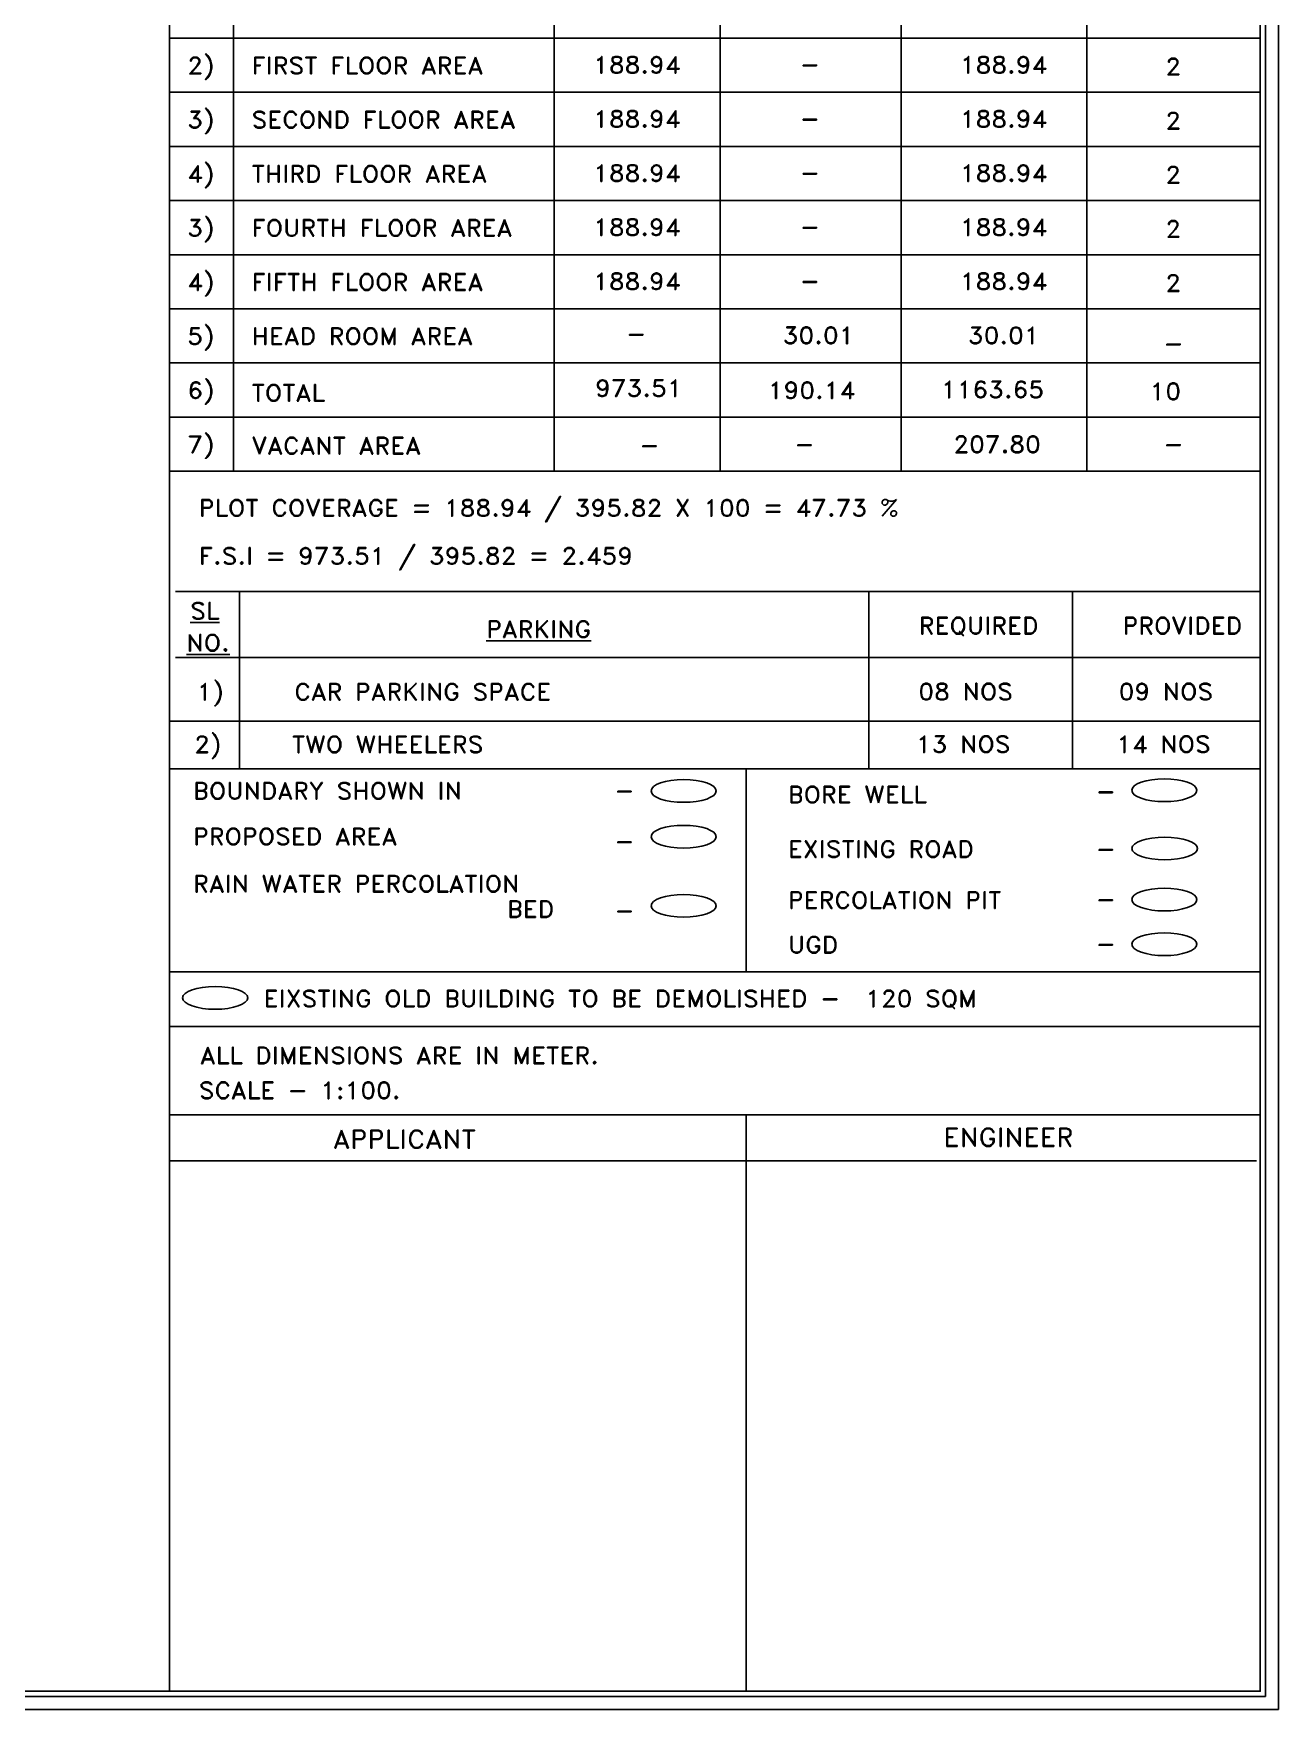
# Model space of a CAD drawing. Header units: metres. Extents: x -132 to 144, y -80 to -15.
# Drawn here: x -13.88 to 3.14, y -80.2 to -57.29 of the extents above; entities that cross this region are included whole.
import ezdxf
from ezdxf.enums import TextEntityAlignment as Align

# ---------------------------------------------------------------- set-up
doc = ezdxf.new("R2010")
doc.units = ezdxf.units.M
doc.header["$MEASUREMENT"] = 0
doc.layers.get('0').update_dxf_attribs({"lineweight": 5})
doc.styles.add('ROMAND', font='romand.shx', dxfattribs={"width": 0.75})

msp = doc.modelspace()

# ---------------------------------------------------------------- linework, layer by layer
at = {"lineweight": -3}
for p, q in [((-12.01851, -18.20301), (-12.01851, -79.95358)), ((-11.937, -64.92183), (2.89417, -64.92183)), ((-11.937, -64.92183), (2.89417, -64.92183)), ((-11.06191, -67.34424), (-11.06191, -64.92183)), ((-2.45749, -67.34424), (-2.45749, -64.92183)), ((0.32765, -67.34424), (0.32765, -64.92183)), ((-11.937, -65.82358), (2.89417, -65.82358)), ((-12.01851, -66.69186), (2.89417, -66.69186)), ((-12.01851, -67.34424), (2.89417, -67.34424)), ((-4.13469, -70.1224), (-4.13469, -67.34424)), ((-12.01851, -70.1224), (2.89417, -70.1224)), ((-12.01851, -70.86894), (2.89417, -70.86894)), ((-12.01851, -72.07687), (2.89417, -72.07687)), ((-4.13469, -79.95358), (-4.13469, -72.07687)), ((-12.01851, -72.70452), (2.84417, -72.70452))]:
    msp.add_line(p, q, dxfattribs=at)
for points in [[(-81.38915, -17.95301), (3.14417, -17.95301), (3.14417, -80.20358), (-81.38915, -80.20358)], [(-81.21092, -18.13123), (2.96595, -18.13123), (2.96595, -80.02535), (-81.21092, -80.02535)], [(-81.13915, -18.20301), (2.89417, -18.20301), (2.89417, -79.95358), (-81.13915, -79.95358)]]:
    msp.add_lwpolyline(points, close=True, dxfattribs=at)
at = {"color": 64, "lineweight": -3}
msp.add_lwpolyline([(-81.21092, -18.13123), (2.96595, -18.13123), (2.96595, -80.02535), (-81.21092, -80.02535)], close=True, dxfattribs=at)
at = {"lineweight": -3}
for points in [[(-11.14343, -63.27647), (-11.14343, -55.12407)], [(-6.75696, -63.27647), (-6.75696, -55.12407)], [(-4.48853, -63.27647), (-4.48853, -55.12407)], [(-2.0166, -63.27647), (-2.0166, -55.12407)], [(0.5256, -63.27647), (0.5256, -55.12407)], [(-12.01851, -57.35812), (-12.01851, -57.35812), (2.89417, -57.35812)], [(-12.01851, -58.09791), (-12.01851, -58.09791), (2.89417, -58.09791)], [(-12.01851, -58.83771), (-12.01851, -58.83771), (2.89417, -58.83771)], [(-12.01851, -59.5775), (-12.01851, -59.5775), (2.89417, -59.5775)], [(-12.01851, -60.31729), (-12.01851, -60.31729), (2.89417, -60.31729)], [(-12.01851, -61.05709), (-12.01851, -61.05709), (2.89417, -61.05709)], [(-12.01851, -61.79688), (2.89417, -61.79688)], [(-12.01851, -62.53667), (2.89417, -62.53667)], [(-12.01851, -63.27647), (2.89417, -63.27647)]]:
    msp.add_lwpolyline(points, dxfattribs=at)
for centre, major_axis, ratio in [((-4.98866, -67.64847), (-0.44583, 0), 0.3474453), ((1.58402, -67.63904), (-0.44583, 0), 0.3474453), ((-4.98866, -68.27287), (-0.44583, 0), 0.3474453), ((1.58822, -68.43397), (-0.45003, 0), 0.34420285), ((-4.98866, -69.21843), (-0.44583, 0), 0.3474453), ((1.58402, -69.133), (-0.44583, 0), 0.3474453), ((1.58402, -69.74313), (-0.44583, 0), 0.3474453), ((-11.39356, -70.47702), (-0.44583, 0), 0.3474453)]:
    msp.add_ellipse(centre, major_axis=major_axis, ratio=ratio, dxfattribs=at)

# ---------------------------------------------------------------- texts
at = {"lineweight": -3, "style": 'ROMAND', "width": 1.1}
for s, height, p in [('2)', 0.2286, (-11.77462, -57.84635)), ('FIRST FLOOR AREA', 0.2286, (-10.89621, -57.84635)), ('3)', 0.2286, (-11.77462, -58.58614)), ('SECOND FLOOR AREA', 0.2286, (-10.89621, -58.58614)), ('4)', 0.2286, (-11.77462, -59.32593)), ('THIRD FLOOR AREA', 0.2286, (-10.89621, -59.32593)), ('3)', 0.2286, (-11.77462, -60.06573)), ('FOURTH FLOOR AREA', 0.2286, (-10.89621, -60.06573)), ('4)', 0.2286, (-11.77462, -60.80552)), ('FIFTH FLOOR AREA', 0.2286, (-10.89621, -60.80552)), ('5)', 0.2286, (-11.77462, -61.54531)), ('HEAD ROOM AREA', 0.2286, (-10.89621, -61.54531)), ('6)', 0.2286, (-11.77462, -62.28511)), ('TOTAL', 0.2286, (-10.89621, -62.32005)), ('7)', 0.2286, (-11.77462, -63.0249)), ('VACANT AREA', 0.2286, (-10.89621, -63.04251)), ('PLOT COVERAGE = 188.94 / 395.82 X 100 = 47.73 %%%', 0.2286, (-11.61722, -63.89317)), ('F.S.I = 973.51 / 395.82 = 2.459', 0.2286, (-11.61722, -64.54939)), ('%%USL', 0.2286, (-11.73459, -65.29988)), ('%%UNO.', 0.2286, (-11.78587, -65.73584)), ('%%UPARKING', 0.2286, (-7.68662, -65.54988)), ('1)     CAR PARKING SPACE', 0.2286, (-11.64667, -66.40685)), ('2)     TWO WHEELERS', 0.2286, (-11.68011, -67.12604)), ('BOUNDARY SHOWN IN', 0.2286, (-11.69515, -67.75992)), ('-', 0.2286, (-5.93252, -67.75992)), ('BORE WELL', 0.2286, (-3.56299, -67.81177)), ('-', 0.2286, (0.64748, -67.76994)), ('PROPOSED AREA', 0.2286, (-11.69515, -68.38432)), ('-', 0.2286, (-5.93252, -68.45247)), ('EXISTING ROAD', 0.2286, (-3.56299, -68.55671)), ('-', 0.2286, (0.64748, -68.55671)), ('RAIN WATER PERCOLATION', 0.2286, (-11.69515, -69.03045)), (' BED', 0.2286, (-7.57508, -69.37716)), ('PERCOLATION PIT', 0.2286, (-3.56299, -69.2542)), ('-', 0.2286, (0.64748, -69.24445)), ('-', 0.2286, (-5.93252, -69.39803)), ('UGD', 0.2286, (-3.56299, -69.86433)), ('-', 0.2286, (0.64748, -69.85458)), ('EIXSTING OLD BUILDING TO BE DEMOLISHED -  120 SQM', 0.2286, (-10.72991, -70.60047)), ('ALL DIMENSIONS ARE IN METER.', 0.2286, (-11.60022, -71.37712)), ('SCALE - 1:100.', 0.2286, (-11.61778, -71.85481)), ('APPLICANT', 0.25, (-9.78275, -72.53291)), ('ENGINEER', 0.25, (-1.43808, -72.50588))]:
    msp.add_text(s, height=height, dxfattribs=at).set_placement(p)
for s, p in [('188.94', (-5.03028, -57.83622)), ('-', (-3.12723, -57.83491)), ('188.94', (-0.01614, -57.83622)), ('2', (1.81282, -57.86063)), ('188.94', (-5.03028, -58.57602)), ('188.94', (-0.01614, -58.57602)), ('2', (1.81282, -58.60042)), ('-', (-3.12723, -58.57471)), ('188.94', (-5.03028, -59.31581)), ('188.94', (-0.01614, -59.31581)), ('-', (-3.12723, -59.3145)), ('2', (1.81282, -59.34022)), ('188.94', (-5.03028, -60.05561)), ('-', (-3.12723, -60.05429)), ('188.94', (-0.01614, -60.05561)), ('2', (1.81282, -60.08001)), ('188.94', (-5.03028, -60.7954)), ('-', (-3.12723, -60.79409)), ('188.94', (-0.01614, -60.7954)), ('2', (1.81282, -60.8198)), ('30.01', (-2.65293, -61.53388)), ('30.01', (-0.12135, -61.53519)), ('-', (-5.50112, -61.51684)), ('-', (1.84373, -61.64828)), ('973.51', (-5.00286, -62.25663)), ('190.14', (-2.64185, -62.28462)), ('1163.65', (-0.06019, -62.27499)), ('10', (1.81282, -62.29939)), ('-', (-5.32212, -63.03918)), ('-', (-3.20218, -63.024)), ('207.80', (-0.10517, -63.024)), ('-', (1.84373, -63.024)), ('REQUIRED', (-0.13517, -65.50305)), ('PROVIDED', (2.64998, -65.50305)), ('08 NOS', (-0.48589, -66.40392)), ('09 NOS ', (2.42457, -66.40392)), ('13 NOS', (-0.51933, -67.12311)), ('14 NOS ', (2.39113, -67.12311))]:
    msp.add_text(s, height=0.2286, dxfattribs=at).set_placement(p, align=Align.RIGHT)

doc.saveas('drawing.dxf')
